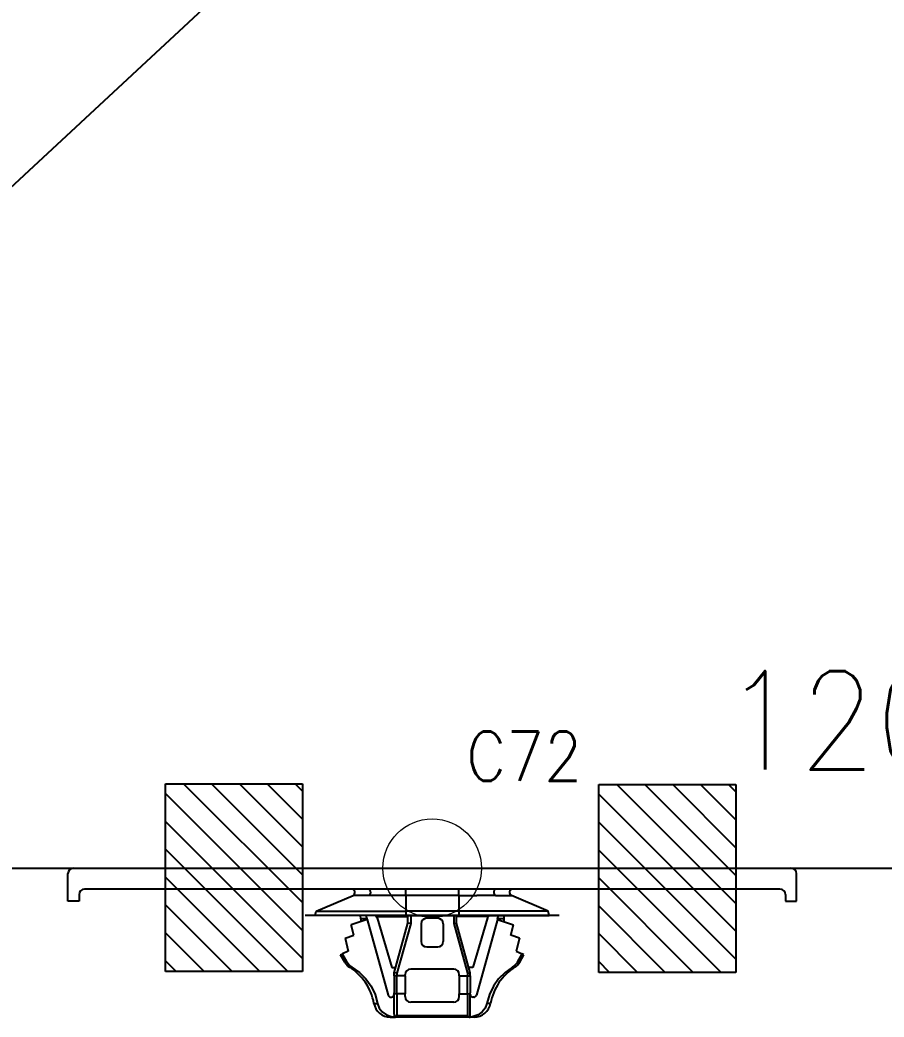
# Model space of a CAD drawing. Header units: inches. Extents: x 47316 to 59086, y 3141 to 11743.
# Drawn here: x 53417.6 to 53461.4, y 5818 to 5868.6 of the extents above; entities that cross this region are included whole.
import ezdxf

# ---------------------------------------------------------------- set-up
doc = ezdxf.new("R2010")
doc.units = ezdxf.units.IN
doc.header["$MEASUREMENT"] = 0
doc.styles.get("Standard").update_dxf_attribs({"font": ''})
doc.styles.get('Standard').set_extended_font_data('SimSun')
doc.linetypes.add('_VH_OTCON', pattern='A,0.0001,[7,VeSys.shx,S=0.1,R=0,X=0,Y=0],-0.4,[7,VeSys.shx,S=0.1,R=0,X=0,Y=0],-0.4,["X",Standard,S=1,R=0,X=-0.5,Y=-0.5],-0.0001,[7,VeSys.shx,S=0.1,R=0,X=0,Y=0],-0.4', length=1.2002)

msp = doc.modelspace()

# ---------------------------------------------------------------- linework, layer by layer
at = {"color": 0, "linetype": '_VH_OTCON', "ltscale": 5}
for p, q in [((53381.761, 5827.231), (53451.344, 5891.908)), ((53382.429, 5825.529), (53435.973, 5825.529)), ((53440.973, 5825.529), (53475.795, 5825.529))]:
    msp.add_line(p, q, dxfattribs=at)
at = {"color": 0}
for p, q in [((53424.937, 5820.28), (53424.937, 5829.805)), ((53424.937, 5829.805), (53431.889, 5829.805)), ((53431.889, 5823.777), (53425.86, 5829.805)), ((53431.889, 5825.191), (53427.274, 5829.805)), ((53431.889, 5826.605), (53428.689, 5829.805)), ((53431.889, 5828.019), (53430.103, 5829.805)), ((53431.889, 5829.433), (53431.517, 5829.805)), ((53431.889, 5829.805), (53431.889, 5820.28)), ((53446.919, 5820.238), (53446.919, 5829.764)), ((53446.919, 5829.764), (53453.871, 5829.764)), ((53453.871, 5823.735), (53447.842, 5829.764)), ((53453.871, 5825.149), (53449.256, 5829.764)), ((53453.871, 5826.564), (53450.671, 5829.764)), ((53453.871, 5827.978), (53452.085, 5829.764)), ((53453.871, 5829.392), (53453.499, 5829.764)), ((53453.871, 5829.764), (53453.871, 5820.238)), ((53431.889, 5822.362), (53424.937, 5829.314)), ((53453.871, 5822.321), (53446.919, 5829.273)), ((53431.889, 5820.948), (53424.937, 5827.9)), ((53453.871, 5820.907), (53446.919, 5827.859)), ((53431.143, 5820.28), (53424.937, 5826.486)), ((53453.125, 5820.238), (53446.919, 5826.444)), ((53429.729, 5820.28), (53424.937, 5825.072)), ((53451.711, 5820.238), (53446.919, 5825.03)), ((53428.315, 5820.28), (53424.937, 5823.657)), ((53450.297, 5820.238), (53446.919, 5823.616)), ((53426.9, 5820.28), (53424.937, 5822.243)), ((53448.882, 5820.238), (53446.919, 5822.202)), ((53425.486, 5820.28), (53424.937, 5820.829)), ((53447.468, 5820.238), (53446.919, 5820.788)), ((53431.889, 5820.28), (53424.937, 5820.28)), ((53453.871, 5820.238), (53446.919, 5820.238))]:
    msp.add_line(p, q, dxfattribs=at)
at = {"color": 0, "lineweight": -3}
for p, q in [((53419.993, 5823.849), (53419.993, 5825.249)), ((53420.273, 5825.529), (53456.673, 5825.529)), ((53456.953, 5823.849), (53456.953, 5825.249)), ((53420.553, 5824.185), (53420.553, 5823.849)), ((53456.113, 5824.465), (53420.833, 5824.465)), ((53432.591, 5823.345), (53434.454, 5824.142)), ((53434.545, 5824.142), (53434.454, 5824.142)), ((53434.859, 5824.142), (53434.545, 5824.142)), ((53435.081, 5824.142), (53434.859, 5824.142)), ((53435.273, 5824.142), (53435.081, 5824.142)), ((53436.222, 5824.142), (53435.273, 5824.142)), ((53437.129, 5824.141), (53436.222, 5824.142)), ((53437.129, 5824.297), (53437.129, 5824.465)), ((53437.129, 5824.141), (53437.129, 5824.297)), ((53439.817, 5824.141), (53437.129, 5824.141)), ((53437.129, 5824.141), (53437.129, 5823.345)), ((53439.817, 5824.297), (53439.817, 5824.465)), ((53439.817, 5824.141), (53439.817, 5824.297)), ((53439.817, 5824.141), (53440.73, 5824.142)), ((53439.817, 5824.141), (53439.817, 5823.345)), ((53441.674, 5824.142), (53441.861, 5824.142)), ((53441.861, 5824.142), (53442.075, 5824.14)), ((53442.392, 5824.142), (53442.493, 5824.142)), ((53444.355, 5823.345), (53442.493, 5824.142)), ((53456.393, 5824.185), (53456.393, 5823.849)), ((53420.553, 5823.849), (53419.993, 5823.849)), ((53456.393, 5823.849), (53456.953, 5823.849)), ((53437.073, 5823.121), (53432.033, 5823.121)), ((53432.537, 5823.121), (53432.591, 5823.345)), ((53433.153, 5823.121), (53432.537, 5823.121)), ((53432.591, 5823.345), (53433.201, 5823.345)), ((53437.129, 5823.121), (53433.153, 5823.121)), ((53433.201, 5823.345), (53437.129, 5823.345)), ((53434.844, 5822.953), (53434.84, 5823.121)), ((53435.11, 5823.121), (53435.157, 5822.953)), ((53435.573, 5823.121), (53435.623, 5823.065)), ((53435.623, 5823.065), (53437.241, 5823.065)), ((53435.623, 5823.065), (53435.673, 5823.009)), ((53437.073, 5823.121), (53439.873, 5823.121)), ((53439.817, 5823.345), (53437.129, 5823.345)), ((53437.129, 5823.345), (53437.129, 5823.121)), ((53439.817, 5823.121), (53437.129, 5823.121)), ((53437.241, 5822.729), (53437.241, 5823.121)), ((53437.381, 5823.121), (53437.381, 5822.71)), ((53439.565, 5823.121), (53439.565, 5822.71)), ((53439.705, 5822.729), (53439.705, 5823.121)), ((53441.324, 5823.065), (53439.705, 5823.065)), ((53443.746, 5823.345), (53439.817, 5823.345)), ((53439.817, 5823.345), (53439.817, 5823.121)), ((53439.817, 5823.121), (53443.794, 5823.121)), ((53444.913, 5823.121), (53439.873, 5823.121)), ((53441.324, 5823.065), (53441.273, 5823.009)), ((53441.374, 5823.121), (53441.324, 5823.065)), ((53441.79, 5822.953), (53441.836, 5823.121)), ((53442.107, 5823.121), (53442.103, 5822.953)), ((53444.355, 5823.345), (53443.746, 5823.345)), ((53443.794, 5823.121), (53444.409, 5823.121)), ((53444.409, 5823.121), (53444.355, 5823.345)), ((53435.165, 5822.923), (53434.357, 5822.645)), ((53434.487, 5822.124), (53434.357, 5822.645)), ((53434.844, 5822.953), (53434.847, 5822.813)), ((53435.157, 5822.953), (53434.844, 5822.953)), ((53435.157, 5822.953), (53435.165, 5822.923)), ((53435.165, 5822.923), (53436.233, 5819.079)), ((53435.673, 5823.009), (53436.415, 5820.489)), ((53436.541, 5820.209), (53437.241, 5822.729)), ((53437.381, 5822.71), (53436.681, 5820.19)), ((53437.381, 5822.71), (53437.241, 5822.729)), ((53437.913, 5822.701), (53437.913, 5821.805)), ((53438.753, 5822.981), (53438.193, 5822.981)), ((53439.033, 5822.701), (53439.033, 5821.805)), ((53439.565, 5822.71), (53439.705, 5822.729)), ((53439.565, 5822.71), (53440.265, 5820.19)), ((53440.405, 5820.209), (53439.705, 5822.729)), ((53441.273, 5823.009), (53440.531, 5820.489)), ((53441.781, 5822.923), (53440.714, 5819.079)), ((53441.79, 5822.953), (53441.781, 5822.923)), ((53441.781, 5822.923), (53442.589, 5822.645)), ((53442.103, 5822.953), (53441.79, 5822.953)), ((53442.103, 5822.953), (53442.1, 5822.813)), ((53442.459, 5822.124), (53442.589, 5822.645)), ((53434.049, 5821.973), (53434.487, 5822.124)), ((53442.897, 5821.973), (53442.459, 5822.124)), ((53434.049, 5821.973), (53434.212, 5821.321)), ((53442.897, 5821.973), (53442.735, 5821.321)), ((53433.825, 5821.133), (53433.917, 5821.177)), ((53434.032, 5820.76), (53433.825, 5821.133)), ((53434.212, 5821.321), (53433.917, 5821.177)), ((53434.154, 5820.761), (53433.917, 5821.177)), ((53438.193, 5821.525), (53438.753, 5821.525)), ((53442.735, 5821.321), (53443.03, 5821.177)), ((53442.793, 5820.761), (53443.03, 5821.177)), ((53442.915, 5820.76), (53443.121, 5821.133)), ((53443.121, 5821.133), (53443.03, 5821.177)), ((53434.154, 5820.761), (53434.032, 5820.76)), ((53442.793, 5820.761), (53442.915, 5820.76)), ((53434.27, 5820.508), (53434.4, 5820.508)), ((53436.415, 5820.489), (53436.619, 5820.489)), ((53436.681, 5820.19), (53436.541, 5820.209)), ((53436.541, 5820.067), (53436.541, 5820.209)), ((53436.681, 5820.067), (53436.541, 5820.067)), ((53436.541, 5820.067), (53436.541, 5819.206)), ((53436.681, 5820.19), (53436.681, 5820.067)), ((53437.101, 5820.067), (53436.681, 5820.067)), ((53436.681, 5819.148), (53436.681, 5820.067)), ((53437.101, 5820.067), (53437.101, 5820.125)), ((53437.101, 5820.067), (53437.101, 5819.148)), ((53439.565, 5820.405), (53437.381, 5820.405)), ((53439.845, 5820.067), (53439.845, 5820.125)), ((53439.845, 5820.067), (53440.265, 5820.067)), ((53439.845, 5820.067), (53439.845, 5819.148)), ((53440.265, 5820.19), (53440.405, 5820.209)), ((53440.265, 5820.19), (53440.265, 5820.067)), ((53440.265, 5819.148), (53440.265, 5820.067)), ((53440.265, 5820.067), (53440.405, 5820.067)), ((53440.531, 5820.489), (53440.328, 5820.489)), ((53440.405, 5820.067), (53440.405, 5820.209)), ((53440.405, 5820.067), (53440.405, 5819.206)), ((53442.677, 5820.508), (53442.547, 5820.508)), ((53436.541, 5818.123), (53436.541, 5819.206)), ((53437.101, 5819.148), (53436.681, 5819.148)), ((53436.681, 5819.148), (53436.681, 5818.051)), ((53437.101, 5819.005), (53437.101, 5819.148)), ((53439.845, 5819.005), (53439.845, 5819.148)), ((53439.845, 5819.148), (53440.265, 5819.148)), ((53440.265, 5819.148), (53440.265, 5818.051)), ((53440.405, 5818.123), (53440.405, 5819.206)), ((53435.517, 5818.659), (53435.704, 5818.659)), ((53436.368, 5818.977), (53436.401, 5818.977)), ((53439.565, 5818.725), (53437.381, 5818.725)), ((53440.579, 5818.977), (53440.545, 5818.977)), ((53441.43, 5818.659), (53441.242, 5818.659)), ((53436.681, 5818.051), (53440.265, 5818.051)), ((53436.343, 5817.969), (53436.609, 5817.969)), ((53436.563, 5817.97), (53436.556, 5817.97)), ((53436.609, 5817.969), (53436.563, 5817.97)), ((53440.338, 5817.969), (53436.609, 5817.969)), ((53440.338, 5817.969), (53440.383, 5817.97)), ((53440.603, 5817.969), (53440.338, 5817.969)), ((53440.383, 5817.97), (53440.39, 5817.97))]:
    msp.add_line(p, q, dxfattribs=at)
for points in [[(53435.273, 5824.142), (53435.295, 5824.158), (53435.331, 5824.205), (53435.35, 5824.27), (53435.346, 5824.342), (53435.321, 5824.405), (53435.302, 5824.429), (53435.224, 5824.465)], [(53441.723, 5824.465), (53441.698, 5824.462), (53441.675, 5824.452), (53441.653, 5824.437), (53441.617, 5824.39), (53441.597, 5824.325), (53441.6, 5824.253), (53441.625, 5824.19), (53441.674, 5824.142)], [(53434.4, 5820.508), (53434.777, 5820.234), (53435.105, 5819.902), (53435.37, 5819.531), (53435.571, 5819.12), (53435.704, 5818.659)], [(53442.547, 5820.508), (53442.17, 5820.234), (53441.842, 5819.902), (53441.577, 5819.531), (53441.376, 5819.12), (53441.242, 5818.659)], [(53436.541, 5819.206), (53436.542, 5819.2), (53436.544, 5819.194), (53436.552, 5819.184), (53436.582, 5819.165), (53436.681, 5819.148)], [(53440.265, 5819.148), (53440.364, 5819.165), (53440.395, 5819.184), (53440.405, 5819.206)], [(53435.704, 5818.659), (53435.788, 5818.428), (53435.936, 5818.232), (53436.147, 5818.079), (53436.392, 5817.992), (53436.556, 5817.97)], [(53441.242, 5818.659), (53441.159, 5818.428), (53441.01, 5818.232), (53440.799, 5818.079), (53440.554, 5817.992), (53440.39, 5817.97)], [(53436.563, 5817.97), (53436.597, 5817.986), (53436.681, 5818.051)], [(53440.383, 5817.97), (53440.35, 5817.986), (53440.265, 5818.051)]]:
    msp.add_lwpolyline(points, dxfattribs=at)
at = {"color": 0, "linetype": 'Continuous', "lineweight": 15}
msp.add_circle((53438.473, 5825.529), 2.5, dxfattribs=at)
at = {"color": 0, "lineweight": -3}
for centre, radius, start, end in [((53420.273, 5825.249), 0.28, 90, 180), ((53456.673, 5825.249), 0.28, 0, 90), ((53420.833, 5824.185), 0.28, 90, 180), ((53434.388, 5824.297), 0.168, 293.182, 89.9998), ((53441.146, 5690.973), 133.17, 89.77301, 90.17884), ((53442.115, 5844.624), 20.484, 269.887, 270.7748), ((53442.559, 5824.297), 0.168, 90.0002, 246.818), ((53456.113, 5824.185), 0.28, 0, 90), ((53438.193, 5822.701), 0.28, 90, 180), ((53438.753, 5822.701), 0.28, 0, 90), ((53438.193, 5821.805), 0.28, 180, 270), ((53438.753, 5821.805), 0.28, 270, 0), ((53434.644, 5821.1), 0.7, 209.0221, 237.7148), ((53434.768, 5821.112), 0.707, 209.8006, 238.6414), ((53442.179, 5821.112), 0.707, 301.3586, 330.1994), ((53442.303, 5821.1), 0.7, 302.2852, 330.9779), ((53432.789, 5818.165), 2.772, 10.2704, 57.7148), ((53437.381, 5820.125), 0.28, 90, 180), ((53439.565, 5820.125), 0.28, 0, 90), ((53444.157, 5818.165), 2.772, 122.2852, 169.7296), ((53436.368, 5819.117), 0.14, 195.5241, 270), ((53436.401, 5819.117), 0.14, 270, 0), ((53437.381, 5819.005), 0.28, 180, 270), ((53439.565, 5819.005), 0.28, 270, 0), ((53440.545, 5819.117), 0.14, 180, 270), ((53440.579, 5819.117), 0.14, 270, 344.4759), ((53436.343, 5818.809), 0.84, 190.2704, 270), ((53440.603, 5818.809), 0.84, 270, 349.7296), ((53437.31, 5818.12), 0.768, 179.7764, 191.2644), ((53439.637, 5818.12), 0.768, 348.7356, 0.2236)]:
    msp.add_arc(centre, radius, start, end, dxfattribs=at)

# ---------------------------------------------------------------- texts
at = {"color": 7, "linetype": '_VH_OTCON', "lineweight": 18, "ltscale": 5, "insert": (53453.241, 5835.529), "char_height": 5, "width": 12.85714, "attachment_point": 1}
msp.add_mtext('\\Fromans.shx;\\W0.9000000000;\\T1.0000000000;\\o\\l120', dxfattribs=at)
at = {"color": 21, "linetype": 'Continuous', "lineweight": 15, "insert": (53440.195, 5832.455), "char_height": 2.5, "width": 6.53571, "attachment_point": 1}
msp.add_mtext('\\Fromans.shx;\\W0.9000000000;\\T1.0000000000;\\o\\lC72', dxfattribs=at)

doc.saveas('drawing.dxf')
